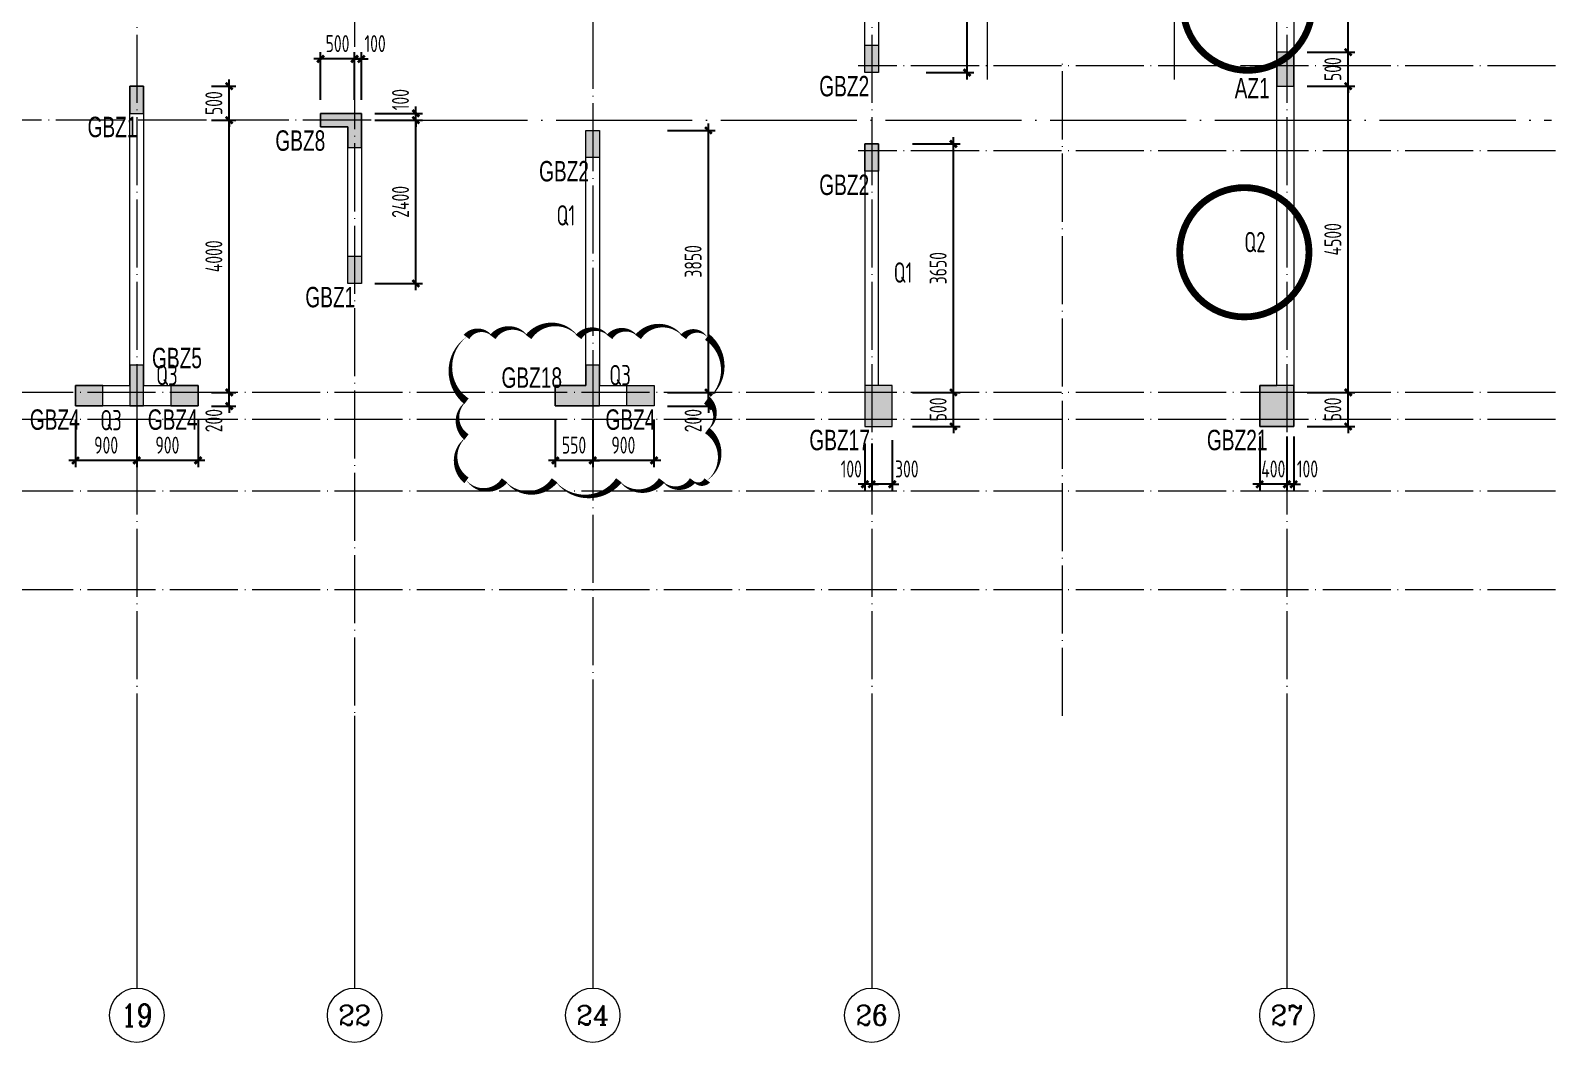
# Model space of a CAD drawing. Extents: x -129922 to 1190196, y -520662 to 139923.
# Drawn here: x 319234 to 341643, y -360324 to -345453 of the extents above; entities that cross this region are included whole.
import ezdxf
from ezdxf.enums import TextEntityAlignment as Align

# ---------------------------------------------------------------- set-up
doc = ezdxf.new("R2010")
doc.units = 0
doc.header["$LTSCALE"] = 1000
doc.header["$MEASUREMENT"] = 0
doc.linetypes.add('DOTE', pattern=[2.42, 2, -0.2, 0.02, -0.2])
for name, color, linetype, lineweight in [('A-标注-轴号', 3, 'Continuous', 15), ('A-标注-轴号文字', 7, 'Continuous', 15), ('A-轴线-塔楼', 1, 'DOTE', 9), ('A-轴线-隔墙', 41, 'DOTE', 9), ('S-基础-HATCH', 251, 'Continuous', 20), ('S-墙柱-COLU', 50, 'Continuous', 20), ('S-墙柱-DIM', 3, 'Continuous', 20), ('S-墙柱-WALL', 6, 'Continuous', 20), ('S-墙柱-编号', 4, 'Continuous', 20), ('S-板-文字', 7, 'Continuous', 20), ('S-轴网-轴线', 1, 'DOTE', 9), ('S-通用-TEXT', 7, 'Continuous', 20)]:
    doc.layers.add(name, color=color, linetype=linetype, lineweight=lineweight)
doc.layers.add('S-活动层-非打印1', color=170, linetype='Continuous', lineweight=20, plot=False)
doc.layers.add('Tc', color=60, linetype='Continuous', plot=False)
doc.styles.add('_TCH_AXIS', font='COMPLEX.shx', dxfattribs={"bigfont": 'hztxt.shx'})
doc.styles.add('BW_Dim', font='Bweng.shx', dxfattribs={"width": 0.7, "bigfont": 'hztxt.shx'})
doc.styles.add('COMPLEX', font='COMPLEX')
doc.styles.add('TSSD_Dimension', font='tssdeng.shx', dxfattribs={"width": 0.7, "bigfont": 'HZTXT.SHX'})
doc.styles.add('TSSD_Rein', font='tssdeng.shx', dxfattribs={"width": 0.7, "bigfont": 'hztxt.shx'})
doc.dimstyles.new('TSSD_100_100', dxfattribs={"dimtxt": 250, "dimasz": 100, "dimexe": 100, "dimexo": 200, "dimgap": 100, "dimtad": 1, "dimdec": 0, "dimzin": 0, "dimdsep": 46, "dimtxsty": 'TSSD_Dimension', "dimblk": 'ARCHTICK', "dimcen": 0, "dimdle": 100, "dimclrt": 7, "dimadec": 0, "dimazin": 0, "dimtfac": 1, "dimtdec": 0, "dimtix": 1, "dimtmove": 2, "dimatfit": 0, "dimfxl": 0, "dimtolj": 1, "dimtzin": 0, "dimarcsym": 0})
doc.dimstyles.new('TSSD_100_100$0', dxfattribs={"dimtxt": 250, "dimasz": 100, "dimexe": 100, "dimexo": 250, "dimgap": 100, "dimtad": 1, "dimdec": 0, "dimzin": 0, "dimdsep": 46, "dimtxsty": 'TSSD_Dimension', "dimblk": 'ARCHTICK', "dimcen": 0, "dimdle": 100, "dimclrd": 3, "dimclre": 3, "dimclrt": 7, "dimadec": 0, "dimazin": 0, "dimtfac": 1, "dimtdec": 0, "dimtix": 1, "dimtmove": 2, "dimatfit": 0, "dimldrblk": 'ARCHTICK', "dimfxl": 0, "dimtolj": 1, "dimtzin": 0, "dimarcsym": 0})

# ---------------------------------------------------------------- blocks, each defined once
blk = doc.blocks.new('_AXISO')
blk.add_circle((0, 0), 0.5)
at = {"layer": 'S-板-文字', "style": 'COMPLEX', "width": 1.041667}
blk.add_attdef('A', text='', height=0.56, dxfattribs=at).set_placement((-0.25, -0.28), (0.25, -0.28), align=Align.FIT)
blk = doc.blocks.new('ZHOUWANG3')
at = {"layer": 'A-标注-轴号'}
for p, q in [((118952, 226834), (118952, 222834)), ((122152, 226834), (122152, 222834)), ((125652, 226834), (125652, 222834)), ((129752, 226834), (129752, 222834)), ((135852, 226834), (135852, 222834))]:
    blk.add_line(p, q, dxfattribs=at)
at = {"layer": 'A-轴线-塔楼', "linetype": 'DOTE', "ltscale": 0.5}
for p, q in [((118952, 248942), (118952, 226834)), ((129752, 248942), (129752, 226834)), ((135852, 248942), (135852, 226834)), ((125652, 241886), (125652, 226834)), ((122152, 240086), (122152, 225988)), ((122394, 235586), (101608, 235586)), ((139798, 231586), (85362, 231586)), ((139798, 228686), (85362, 228686))]:
    blk.add_line(p, q, dxfattribs=at)
at = {"layer": 'A-轴线-隔墙', "ltscale": 0.5}
for p, q in [((131452, 236186), (131452, 248942)), ((134202, 236186), (134202, 248942)), ((132552, 226834), (132552, 236486)), ((139798, 236386), (129552, 236386)), ((139798, 235136), (129552, 235136)), ((139798, 231186), (85362, 231186)), ((139798, 230136), (85362, 230136))]:
    blk.add_line(p, q, dxfattribs=at)
at = {"layer": 'A-标注-轴号'}
ref = blk.add_blockref('_AXISO', (118952, 222434), dxfattribs=dict(at, xscale=800, yscale=800, zscale=800))
ref.add_attrib('A', '19', dxfattribs={"layer": 'A-标注-轴号文字', "height": 328.4, "style": '_TCH_AXIS'}).set_placement((118725, 222269), (119179, 222269), align=Align.FIT)
ref = blk.add_blockref('_AXISO', (122152, 222434), dxfattribs=dict(at, xscale=800, yscale=800, zscale=800))
ref.add_attrib('A', '22', dxfattribs={"layer": 'A-标注-轴号文字', "height": 294.3, "style": '_TCH_AXIS'}).set_placement((121914, 222286), (122390, 222286), align=Align.FIT)
ref = blk.add_blockref('_AXISO', (125652, 222434), dxfattribs=dict(at, xscale=800, yscale=800, zscale=800))
ref.add_attrib('A', '24', dxfattribs={"layer": 'A-标注-轴号文字', "height": 282.2, "style": '_TCH_AXIS'}).set_placement((125410, 222293), (125894, 222293), align=Align.FIT)
ref = blk.add_blockref('_AXISO', (129752, 222434), dxfattribs=dict(at, xscale=800, yscale=800, zscale=800))
ref.add_attrib('A', '26', dxfattribs={"layer": 'A-标注-轴号文字', "height": 294.3, "style": '_TCH_AXIS'}).set_placement((129514, 222286), (129990, 222286), align=Align.FIT)
ref = blk.add_blockref('_AXISO', (135852, 222434), dxfattribs=dict(at, xscale=800, yscale=800, zscale=800))
ref.add_attrib('A', '27', dxfattribs={"layer": 'A-标注-轴号文字', "height": 294.3, "style": '_TCH_AXIS'}).set_placement((135614, 222286), (136090, 222286), align=Align.FIT)
blk = doc.blocks.new('_ArchTick')
at = {"color": 0, "linetype": 'ByBlock', "const_width": 0.4}
blk.add_lwpolyline([(-0.5, -0.5), (0.5, 0.5)], dxfattribs=at)
blk = doc.blocks.new('*D1746')
at = {"layer": 'Defpoints', "color": 0, "transparency": 16777216}
for p in [(337796, -350771), (338596, -350771), (337796, -351271)]:
    blk.add_point(p, dxfattribs=at)
at = {"layer": 'S-墙柱-DIM', "color": 0, "lineweight": -2, "transparency": 16777216}
for p, q in [((338596, -350771), (338596, -350671)), ((337996, -350771), (338696, -350771)), ((338596, -351271), (338596, -350771)), ((337996, -351271), (338696, -351271)), ((338596, -351271), (338596, -351371))]:
    blk.add_line(p, q, dxfattribs=at)
at = {"layer": 'S-墙柱-DIM', "color": 0, "lineweight": -2, "transparency": 16777216, "xscale": 100, "yscale": 100, "zscale": 100}
for p, rotation in [((338596, -350771), 270), ((338596, -351271), 90)]:
    blk.add_blockref('_ArchTick', p, dxfattribs=dict(at, rotation=rotation))
at = {"layer": 'S-墙柱-DIM', "color": 7, "transparency": 16777216, "insert": (338371, -351021), "char_height": 250, "attachment_point": 5, "rotation": 90, "style": 'TSSD_Dimension'}
blk.add_mtext('\\A1;500', dxfattribs=at)
blk = doc.blocks.new('*D1747')
at = {"layer": 'Defpoints', "color": 0, "transparency": 16777216}
for p in [(337796, -343171), (338596, -343171), (337796, -345771)]:
    blk.add_point(p, dxfattribs=at)
at = {"layer": 'S-墙柱-DIM', "color": 0, "lineweight": -2, "transparency": 16777216}
for p, q in [((338596, -345871), (338596, -343071)), ((337996, -343171), (338696, -343171)), ((337996, -345771), (338696, -345771))]:
    blk.add_line(p, q, dxfattribs=at)
at = {"layer": 'S-墙柱-DIM', "color": 0, "lineweight": -2, "transparency": 16777216, "xscale": 100, "yscale": 100, "zscale": 100}
for p, rotation in [((338596, -343171), 90), ((338596, -345771), 270)]:
    blk.add_blockref('_ArchTick', p, dxfattribs=dict(at, rotation=rotation))
at = {"layer": 'S-墙柱-DIM', "color": 7, "transparency": 16777216, "insert": (338371, -344471), "char_height": 250, "attachment_point": 5, "rotation": 90, "style": 'TSSD_Dimension'}
blk.add_mtext('\\A1;2600', dxfattribs=at)
blk = doc.blocks.new('*D1751')
at = {"layer": 'Defpoints', "color": 0, "transparency": 16777216}
for p in [(337296, -351321), (337696, -351321), (337296, -352121)]:
    blk.add_point(p, dxfattribs=at)
at = {"layer": 'S-墙柱-DIM', "color": 0, "lineweight": -2, "transparency": 16777216}
for p, q in [((337296, -351421), (337296, -352221)), ((337696, -351421), (337696, -352221)), ((337296, -352121), (337196, -352121)), ((337696, -352121), (337296, -352121)), ((337696, -352121), (337796, -352121))]:
    blk.add_line(p, q, dxfattribs=at)
at = {"layer": 'S-墙柱-DIM', "color": 0, "lineweight": -2, "transparency": 16777216, "xscale": 100, "yscale": 100, "zscale": 100}
blk.add_blockref('_ArchTick', (337296, -352121), dxfattribs=at)
at = {"layer": 'S-墙柱-DIM', "color": 0, "lineweight": -2, "transparency": 16777216, "xscale": 100, "yscale": 100, "zscale": 100, "rotation": 180}
blk.add_blockref('_ArchTick', (337696, -352121), dxfattribs=at)
at = {"layer": 'S-墙柱-DIM', "color": 7, "transparency": 16777216, "insert": (337496, -351896), "char_height": 250, "attachment_point": 5, "style": 'TSSD_Dimension'}
blk.add_mtext('\\A1;400', dxfattribs=at)
blk = doc.blocks.new('*D1752')
at = {"layer": 'Defpoints', "color": 0, "transparency": 16777216}
for p in [(337696, -351321), (337796, -351321), (337696, -352121)]:
    blk.add_point(p, dxfattribs=at)
at = {"layer": 'S-墙柱-DIM', "color": 0, "lineweight": -2, "transparency": 16777216}
for p, q in [((337696, -351421), (337696, -352221)), ((337796, -351421), (337796, -352221)), ((337696, -352121), (337596, -352121)), ((337796, -352121), (337696, -352121)), ((337796, -352121), (337896, -352121))]:
    blk.add_line(p, q, dxfattribs=at)
at = {"layer": 'S-墙柱-DIM', "color": 0, "lineweight": -2, "transparency": 16777216, "xscale": 100, "yscale": 100, "zscale": 100}
blk.add_blockref('_ArchTick', (337696, -352121), dxfattribs=at)
at = {"layer": 'S-墙柱-DIM', "color": 0, "lineweight": -2, "transparency": 16777216, "xscale": 100, "yscale": 100, "zscale": 100, "rotation": 180}
blk.add_blockref('_ArchTick', (337796, -352121), dxfattribs=at)
at = {"layer": 'S-墙柱-DIM', "color": 7, "transparency": 16777216, "insert": (337998, -351896), "char_height": 250, "attachment_point": 5, "style": 'TSSD_Dimension'}
blk.add_mtext('\\A1;100', dxfattribs=at)
blk = doc.blocks.new('*D1753')
at = {"layer": 'Defpoints', "color": 0, "transparency": 16777216}
for p in [(331996, -350771), (332796, -350771), (331996, -351271)]:
    blk.add_point(p, dxfattribs=at)
at = {"layer": 'S-墙柱-DIM', "color": 0, "lineweight": -2, "transparency": 16777216}
for p, q in [((332796, -350771), (332796, -350671)), ((332196, -350771), (332896, -350771)), ((332796, -351271), (332796, -350771)), ((332196, -351271), (332896, -351271)), ((332796, -351271), (332796, -351371))]:
    blk.add_line(p, q, dxfattribs=at)
at = {"layer": 'S-墙柱-DIM', "color": 0, "lineweight": -2, "transparency": 16777216, "xscale": 100, "yscale": 100, "zscale": 100}
for p, rotation in [((332796, -350771), 270), ((332796, -351271), 90)]:
    blk.add_blockref('_ArchTick', p, dxfattribs=dict(at, rotation=rotation))
at = {"layer": 'S-墙柱-DIM', "color": 7, "transparency": 16777216, "insert": (332571, -351021), "char_height": 250, "attachment_point": 5, "rotation": 90, "style": 'TSSD_Dimension'}
blk.add_mtext('\\A1;500', dxfattribs=at)
blk = doc.blocks.new('*D1754')
at = {"layer": 'Defpoints', "color": 0, "transparency": 16777216}
for p in [(331996, -347121), (332796, -347121), (331996, -350771)]:
    blk.add_point(p, dxfattribs=at)
at = {"layer": 'S-墙柱-DIM', "color": 0, "lineweight": -2, "transparency": 16777216}
for p, q in [((332796, -350871), (332796, -347021)), ((332196, -347121), (332896, -347121)), ((332196, -350771), (332896, -350771))]:
    blk.add_line(p, q, dxfattribs=at)
at = {"layer": 'S-墙柱-DIM', "color": 0, "lineweight": -2, "transparency": 16777216, "xscale": 100, "yscale": 100, "zscale": 100}
for p, rotation in [((332796, -347121), 90), ((332796, -350771), 270)]:
    blk.add_blockref('_ArchTick', p, dxfattribs=dict(at, rotation=rotation))
at = {"layer": 'S-墙柱-DIM', "color": 7, "transparency": 16777216, "insert": (332571, -348946), "char_height": 250, "attachment_point": 5, "rotation": 90, "style": 'TSSD_Dimension'}
blk.add_mtext('\\A1;3650', dxfattribs=at)
blk = doc.blocks.new('*D1755')
at = {"layer": 'Defpoints', "color": 0, "transparency": 16777216}
for p in [(331596, -351321), (331896, -351271), (331596, -352121)]:
    blk.add_point(p, dxfattribs=at)
at = {"layer": 'S-墙柱-DIM', "color": 0, "lineweight": -2, "transparency": 16777216}
for p, q in [((331596, -351521), (331596, -352221)), ((331896, -351471), (331896, -352221)), ((331596, -352121), (331496, -352121)), ((331896, -352121), (331596, -352121)), ((331896, -352121), (331996, -352121))]:
    blk.add_line(p, q, dxfattribs=at)
at = {"layer": 'S-墙柱-DIM', "color": 0, "lineweight": -2, "transparency": 16777216, "xscale": 100, "yscale": 100, "zscale": 100}
blk.add_blockref('_ArchTick', (331596, -352121), dxfattribs=at)
at = {"layer": 'S-墙柱-DIM', "color": 0, "lineweight": -2, "transparency": 16777216, "xscale": 100, "yscale": 100, "zscale": 100, "rotation": 180}
blk.add_blockref('_ArchTick', (331896, -352121), dxfattribs=at)
at = {"layer": 'S-墙柱-DIM', "color": 7, "transparency": 16777216, "insert": (332111, -351896), "char_height": 250, "attachment_point": 5, "style": 'TSSD_Dimension'}
blk.add_mtext('\\A1;300', dxfattribs=at)
blk = doc.blocks.new('*D1756')
at = {"layer": 'Defpoints', "color": 0, "transparency": 16777216}
for p in [(331496, -351321), (331596, -351321), (331496, -352121)]:
    blk.add_point(p, dxfattribs=at)
at = {"layer": 'S-墙柱-DIM', "color": 0, "lineweight": -2, "transparency": 16777216}
for p, q in [((331496, -351521), (331496, -352221)), ((331596, -351521), (331596, -352221)), ((331496, -352121), (331396, -352121)), ((331596, -352121), (331496, -352121)), ((331596, -352121), (331696, -352121))]:
    blk.add_line(p, q, dxfattribs=at)
at = {"layer": 'S-墙柱-DIM', "color": 0, "lineweight": -2, "transparency": 16777216, "xscale": 100, "yscale": 100, "zscale": 100}
blk.add_blockref('_ArchTick', (331496, -352121), dxfattribs=at)
at = {"layer": 'S-墙柱-DIM', "color": 0, "lineweight": -2, "transparency": 16777216, "xscale": 100, "yscale": 100, "zscale": 100, "rotation": 180}
blk.add_blockref('_ArchTick', (331596, -352121), dxfattribs=at)
at = {"layer": 'S-墙柱-DIM', "color": 7, "transparency": 16777216, "insert": (331295, -351896), "char_height": 250, "attachment_point": 5, "style": 'TSSD_Dimension'}
blk.add_mtext('\\A1;100', dxfattribs=at)
blk = doc.blocks.new('*D1757')
at = {"layer": 'Defpoints', "color": 0, "transparency": 16777216}
for p in [(332196, -343171), (332996, -343171), (332196, -346071)]:
    blk.add_point(p, dxfattribs=at)
at = {"layer": 'S-墙柱-DIM', "color": 0, "lineweight": -2, "transparency": 16777216}
for p, q in [((332996, -346171), (332996, -343071)), ((332396, -343171), (333096, -343171)), ((332396, -346071), (333096, -346071))]:
    blk.add_line(p, q, dxfattribs=at)
at = {"layer": 'S-墙柱-DIM', "color": 0, "lineweight": -2, "transparency": 16777216, "xscale": 100, "yscale": 100, "zscale": 100}
for p, rotation in [((332996, -343171), 90), ((332996, -346071), 270)]:
    blk.add_blockref('_ArchTick', p, dxfattribs=dict(at, rotation=rotation))
at = {"layer": 'S-墙柱-DIM', "color": 7, "transparency": 16777216, "insert": (332771, -344621), "char_height": 250, "attachment_point": 5, "rotation": 90, "style": 'TSSD_Dimension'}
blk.add_mtext('\\A1;2900', dxfattribs=at)
blk = doc.blocks.new('*D1767')
at = {"layer": 'Defpoints', "color": 0, "transparency": 16777216}
for p in [(328396, -350771), (329196, -350771), (328396, -350971)]:
    blk.add_point(p, dxfattribs=at)
at = {"layer": 'S-墙柱-DIM', "color": 0, "lineweight": -2, "transparency": 16777216}
for p, q in [((329196, -350771), (329196, -350671)), ((328596, -350771), (329296, -350771)), ((329196, -350971), (329196, -350771)), ((328596, -350971), (329296, -350971)), ((329196, -350971), (329196, -351071))]:
    blk.add_line(p, q, dxfattribs=at)
at = {"layer": 'S-墙柱-DIM', "color": 0, "lineweight": -2, "transparency": 16777216, "xscale": 100, "yscale": 100, "zscale": 100}
for p, rotation in [((329196, -350771), 270), ((329196, -350971), 90)]:
    blk.add_blockref('_ArchTick', p, dxfattribs=dict(at, rotation=rotation))
at = {"layer": 'S-墙柱-DIM', "color": 7, "transparency": 16777216, "insert": (328971, -351186), "char_height": 250, "attachment_point": 5, "rotation": 90, "style": 'TSSD_Dimension'}
blk.add_mtext('\\A1;200', dxfattribs=at)
blk = doc.blocks.new('*D1768')
at = {"layer": 'Defpoints', "color": 0, "transparency": 16777216}
for p in [(328396, -346921), (329196, -346921), (328396, -350771)]:
    blk.add_point(p, dxfattribs=at)
at = {"layer": 'S-墙柱-DIM', "color": 0, "lineweight": -2, "transparency": 16777216}
for p, q in [((329196, -350871), (329196, -346821)), ((328596, -346921), (329296, -346921)), ((328596, -350771), (329296, -350771))]:
    blk.add_line(p, q, dxfattribs=at)
at = {"layer": 'S-墙柱-DIM', "color": 0, "lineweight": -2, "transparency": 16777216, "xscale": 100, "yscale": 100, "zscale": 100}
for p, rotation in [((329196, -346921), 90), ((329196, -350771), 270)]:
    blk.add_blockref('_ArchTick', p, dxfattribs=dict(at, rotation=rotation))
at = {"layer": 'S-墙柱-DIM', "color": 7, "transparency": 16777216, "insert": (328971, -348846), "char_height": 250, "attachment_point": 5, "rotation": 90, "style": 'TSSD_Dimension'}
blk.add_mtext('\\A1;3850', dxfattribs=at)
blk = doc.blocks.new('*D1769')
at = {"layer": 'Defpoints', "color": 0, "transparency": 16777216}
for p in [(327496, -350971), (328396, -350971), (327496, -351771)]:
    blk.add_point(p, dxfattribs=at)
at = {"layer": 'S-墙柱-DIM', "color": 0, "lineweight": -2, "transparency": 16777216}
for p, q in [((327496, -351171), (327496, -351871)), ((328396, -351171), (328396, -351871)), ((328496, -351771), (327396, -351771))]:
    blk.add_line(p, q, dxfattribs=at)
at = {"layer": 'S-墙柱-DIM', "color": 0, "lineweight": -2, "transparency": 16777216, "xscale": 100, "yscale": 100, "zscale": 100, "rotation": 180}
blk.add_blockref('_ArchTick', (327496, -351771), dxfattribs=at)
at = {"layer": 'S-墙柱-DIM', "color": 0, "lineweight": -2, "transparency": 16777216, "xscale": 100, "yscale": 100, "zscale": 100}
blk.add_blockref('_ArchTick', (328396, -351771), dxfattribs=at)
at = {"layer": 'S-墙柱-DIM', "color": 7, "transparency": 16777216, "insert": (327946, -351546), "char_height": 250, "attachment_point": 5, "style": 'TSSD_Dimension'}
blk.add_mtext('\\A1;900', dxfattribs=at)
blk = doc.blocks.new('*D1770')
at = {"layer": 'Defpoints', "color": 0, "transparency": 16777216}
for p in [(326946, -350971), (327496, -350971), (326946, -351771)]:
    blk.add_point(p, dxfattribs=at)
at = {"layer": 'S-墙柱-DIM', "color": 0, "lineweight": -2, "transparency": 16777216}
for p, q in [((326946, -351171), (326946, -351871)), ((327496, -351171), (327496, -351871)), ((326946, -351771), (326846, -351771)), ((327496, -351771), (326946, -351771)), ((327496, -351771), (327596, -351771))]:
    blk.add_line(p, q, dxfattribs=at)
at = {"layer": 'S-墙柱-DIM', "color": 0, "lineweight": -2, "transparency": 16777216, "xscale": 100, "yscale": 100, "zscale": 100}
blk.add_blockref('_ArchTick', (326946, -351771), dxfattribs=at)
at = {"layer": 'S-墙柱-DIM', "color": 0, "lineweight": -2, "transparency": 16777216, "xscale": 100, "yscale": 100, "zscale": 100, "rotation": 180}
blk.add_blockref('_ArchTick', (327496, -351771), dxfattribs=at)
at = {"layer": 'S-墙柱-DIM', "color": 7, "transparency": 16777216, "insert": (327221, -351546), "char_height": 250, "attachment_point": 5, "style": 'TSSD_Dimension'}
blk.add_mtext('\\A1;550', dxfattribs=at)
blk = doc.blocks.new('*D1779')
at = {"layer": 'Defpoints', "color": 0, "transparency": 16777216}
for p in [(324096, -346771), (324896, -346771), (324096, -349171)]:
    blk.add_point(p, dxfattribs=at)
at = {"layer": 'S-墙柱-DIM', "color": 0, "lineweight": -2, "transparency": 16777216}
for p, q in [((324296, -346771), (324996, -346771)), ((324896, -349271), (324896, -346671)), ((324296, -349171), (324996, -349171))]:
    blk.add_line(p, q, dxfattribs=at)
at = {"layer": 'S-墙柱-DIM', "color": 0, "lineweight": -2, "transparency": 16777216, "xscale": 100, "yscale": 100, "zscale": 100}
for p, rotation in [((324896, -346771), 90), ((324896, -349171), 270)]:
    blk.add_blockref('_ArchTick', p, dxfattribs=dict(at, rotation=rotation))
at = {"layer": 'S-墙柱-DIM', "color": 7, "transparency": 16777216, "insert": (324671, -347971), "char_height": 250, "attachment_point": 5, "rotation": 90, "style": 'TSSD_Dimension'}
blk.add_mtext('\\A1;2400', dxfattribs=at)
blk = doc.blocks.new('*D1780')
at = {"layer": 'Defpoints', "color": 0, "transparency": 16777216}
for p in [(324096, -346671), (324096, -346771), (324896, -346671)]:
    blk.add_point(p, dxfattribs=at)
at = {"layer": 'S-墙柱-DIM', "color": 0, "lineweight": -2, "transparency": 16777216}
for p, q in [((324896, -346671), (324896, -346571)), ((324296, -346671), (324996, -346671)), ((324296, -346771), (324996, -346771)), ((324896, -346771), (324896, -346671)), ((324896, -346771), (324896, -346871))]:
    blk.add_line(p, q, dxfattribs=at)
at = {"layer": 'S-墙柱-DIM', "color": 0, "lineweight": -2, "transparency": 16777216, "xscale": 100, "yscale": 100, "zscale": 100}
for p, rotation in [((324896, -346671), 270), ((324896, -346771), 90)]:
    blk.add_blockref('_ArchTick', p, dxfattribs=dict(at, rotation=rotation))
at = {"layer": 'S-墙柱-DIM', "color": 7, "transparency": 16777216, "insert": (324671, -346469), "char_height": 250, "attachment_point": 5, "rotation": 90, "style": 'TSSD_Dimension'}
blk.add_mtext('\\A1;100', dxfattribs=at)
blk = doc.blocks.new('*D1781')
at = {"layer": 'Defpoints', "color": 0, "transparency": 16777216}
for p in [(323996, -345871), (323996, -346671), (324096, -346671)]:
    blk.add_point(p, dxfattribs=at)
at = {"layer": 'S-墙柱-DIM', "color": 0, "lineweight": -2, "transparency": 16777216}
for p, q in [((323996, -345871), (323896, -345871)), ((323996, -346471), (323996, -345771)), ((324096, -345871), (323996, -345871)), ((324096, -346471), (324096, -345771)), ((324096, -345871), (324196, -345871))]:
    blk.add_line(p, q, dxfattribs=at)
at = {"layer": 'S-墙柱-DIM', "color": 0, "lineweight": -2, "transparency": 16777216, "xscale": 100, "yscale": 100, "zscale": 100}
blk.add_blockref('_ArchTick', (323996, -345871), dxfattribs=at)
at = {"layer": 'S-墙柱-DIM', "color": 0, "lineweight": -2, "transparency": 16777216, "xscale": 100, "yscale": 100, "zscale": 100, "rotation": 180}
blk.add_blockref('_ArchTick', (324096, -345871), dxfattribs=at)
at = {"layer": 'S-墙柱-DIM', "color": 7, "transparency": 16777216, "insert": (324298, -345646), "char_height": 250, "attachment_point": 5, "style": 'TSSD_Dimension'}
blk.add_mtext('\\A1;100', dxfattribs=at)
blk = doc.blocks.new('*D1782')
at = {"layer": 'Defpoints', "color": 0, "transparency": 16777216}
for p in [(323496, -345871), (323496, -346671), (323996, -346671)]:
    blk.add_point(p, dxfattribs=at)
at = {"layer": 'S-墙柱-DIM', "color": 0, "lineweight": -2, "transparency": 16777216}
for p, q in [((323496, -345871), (323396, -345871)), ((323496, -346471), (323496, -345771)), ((323996, -345871), (323496, -345871)), ((323996, -346471), (323996, -345771)), ((323996, -345871), (324096, -345871))]:
    blk.add_line(p, q, dxfattribs=at)
at = {"layer": 'S-墙柱-DIM', "color": 0, "lineweight": -2, "transparency": 16777216, "xscale": 100, "yscale": 100, "zscale": 100}
blk.add_blockref('_ArchTick', (323496, -345871), dxfattribs=at)
at = {"layer": 'S-墙柱-DIM', "color": 0, "lineweight": -2, "transparency": 16777216, "xscale": 100, "yscale": 100, "zscale": 100, "rotation": 180}
blk.add_blockref('_ArchTick', (323996, -345871), dxfattribs=at)
at = {"layer": 'S-墙柱-DIM', "color": 7, "transparency": 16777216, "insert": (323746, -345646), "char_height": 250, "attachment_point": 5, "style": 'TSSD_Dimension'}
blk.add_mtext('\\A1;500', dxfattribs=at)
blk = doc.blocks.new('*D1792')
at = {"layer": 'Defpoints', "color": 0, "transparency": 16777216}
for p in [(321696, -350771), (322154, -350771), (321696, -350971)]:
    blk.add_point(p, dxfattribs=at)
at = {"layer": 'S-墙柱-DIM', "color": 0, "lineweight": -2, "transparency": 16777216}
for p, q in [((322154, -350771), (322154, -350671)), ((321896, -350771), (322254, -350771)), ((322154, -350971), (322154, -350771)), ((321896, -350971), (322254, -350971)), ((322154, -350971), (322154, -351071))]:
    blk.add_line(p, q, dxfattribs=at)
at = {"layer": 'S-墙柱-DIM', "color": 0, "lineweight": -2, "transparency": 16777216, "xscale": 100, "yscale": 100, "zscale": 100}
for p, rotation in [((322154, -350771), 270), ((322154, -350971), 90)]:
    blk.add_blockref('_ArchTick', p, dxfattribs=dict(at, rotation=rotation))
at = {"layer": 'S-墙柱-DIM', "color": 7, "transparency": 16777216, "insert": (321929, -351186), "char_height": 250, "attachment_point": 5, "rotation": 90, "style": 'TSSD_Dimension'}
blk.add_mtext('\\A1;200', dxfattribs=at)
blk = doc.blocks.new('*D1793')
at = {"layer": 'Defpoints', "color": 0, "transparency": 16777216}
for p in [(321696, -346771), (322154, -346771), (321696, -350771)]:
    blk.add_point(p, dxfattribs=at)
at = {"layer": 'S-墙柱-DIM', "color": 0, "lineweight": -2, "transparency": 16777216}
for p, q in [((321896, -346771), (322254, -346771)), ((322154, -350871), (322154, -346671)), ((321896, -350771), (322254, -350771))]:
    blk.add_line(p, q, dxfattribs=at)
at = {"layer": 'S-墙柱-DIM', "color": 0, "lineweight": -2, "transparency": 16777216, "xscale": 100, "yscale": 100, "zscale": 100}
for p, rotation in [((322154, -346771), 90), ((322154, -350771), 270)]:
    blk.add_blockref('_ArchTick', p, dxfattribs=dict(at, rotation=rotation))
at = {"layer": 'S-墙柱-DIM', "color": 7, "transparency": 16777216, "insert": (321929, -348771), "char_height": 250, "attachment_point": 5, "rotation": 90, "style": 'TSSD_Dimension'}
blk.add_mtext('\\A1;4000', dxfattribs=at)
blk = doc.blocks.new('*D1794')
at = {"layer": 'Defpoints', "color": 0, "transparency": 16777216}
for p in [(321696, -346271), (322154, -346271), (321696, -346771)]:
    blk.add_point(p, dxfattribs=at)
at = {"layer": 'S-墙柱-DIM', "color": 0, "lineweight": -2, "transparency": 16777216}
for p, q in [((322154, -346271), (322154, -346171)), ((321896, -346271), (322254, -346271)), ((322154, -346771), (322154, -346271)), ((321896, -346771), (322254, -346771)), ((322154, -346771), (322154, -346871))]:
    blk.add_line(p, q, dxfattribs=at)
at = {"layer": 'S-墙柱-DIM', "color": 0, "lineweight": -2, "transparency": 16777216, "xscale": 100, "yscale": 100, "zscale": 100}
for p, rotation in [((322154, -346271), 270), ((322154, -346771), 90)]:
    blk.add_blockref('_ArchTick', p, dxfattribs=dict(at, rotation=rotation))
at = {"layer": 'S-墙柱-DIM', "color": 7, "transparency": 16777216, "insert": (321929, -346521), "char_height": 250, "attachment_point": 5, "rotation": 90, "style": 'TSSD_Dimension'}
blk.add_mtext('\\A1;500', dxfattribs=at)
blk = doc.blocks.new('*D1795')
at = {"layer": 'Defpoints', "color": 0, "transparency": 16777216}
for p in [(320796, -350971), (321696, -350971), (320796, -351771)]:
    blk.add_point(p, dxfattribs=at)
at = {"layer": 'S-墙柱-DIM', "color": 0, "lineweight": -2, "transparency": 16777216}
for p, q in [((320796, -351171), (320796, -351871)), ((321696, -351171), (321696, -351871)), ((321796, -351771), (320696, -351771))]:
    blk.add_line(p, q, dxfattribs=at)
at = {"layer": 'S-墙柱-DIM', "color": 0, "lineweight": -2, "transparency": 16777216, "xscale": 100, "yscale": 100, "zscale": 100, "rotation": 180}
blk.add_blockref('_ArchTick', (320796, -351771), dxfattribs=at)
at = {"layer": 'S-墙柱-DIM', "color": 0, "lineweight": -2, "transparency": 16777216, "xscale": 100, "yscale": 100, "zscale": 100}
blk.add_blockref('_ArchTick', (321696, -351771), dxfattribs=at)
at = {"layer": 'S-墙柱-DIM', "color": 7, "transparency": 16777216, "insert": (321246, -351546), "char_height": 250, "attachment_point": 5, "style": 'TSSD_Dimension'}
blk.add_mtext('\\A1;900', dxfattribs=at)
blk = doc.blocks.new('*D1796')
at = {"layer": 'Defpoints', "color": 0, "transparency": 16777216}
for p in [(319896, -350971), (320796, -350971), (319896, -351771)]:
    blk.add_point(p, dxfattribs=at)
at = {"layer": 'S-墙柱-DIM', "color": 0, "lineweight": -2, "transparency": 16777216}
for p, q in [((319896, -351171), (319896, -351871)), ((320796, -351171), (320796, -351871)), ((320896, -351771), (319796, -351771))]:
    blk.add_line(p, q, dxfattribs=at)
at = {"layer": 'S-墙柱-DIM', "color": 0, "lineweight": -2, "transparency": 16777216, "xscale": 100, "yscale": 100, "zscale": 100, "rotation": 180}
blk.add_blockref('_ArchTick', (319896, -351771), dxfattribs=at)
at = {"layer": 'S-墙柱-DIM', "color": 0, "lineweight": -2, "transparency": 16777216, "xscale": 100, "yscale": 100, "zscale": 100}
blk.add_blockref('_ArchTick', (320796, -351771), dxfattribs=at)
at = {"layer": 'S-墙柱-DIM', "color": 7, "transparency": 16777216, "insert": (320346, -351546), "char_height": 250, "attachment_point": 5, "style": 'TSSD_Dimension'}
blk.add_mtext('\\A1;900', dxfattribs=at)
blk = doc.blocks.new('*D1810')
at = {"layer": 'Defpoints', "color": 0, "transparency": 16777216}
for p in [(337796, -345771), (338596, -345771), (337796, -346271)]:
    blk.add_point(p, dxfattribs=at)
at = {"layer": 'S-墙柱-DIM', "color": 0, "lineweight": -2, "transparency": 16777216}
for p, q in [((338596, -345771), (338596, -345671)), ((337996, -345771), (338696, -345771)), ((338596, -346271), (338596, -345771)), ((337996, -346271), (338696, -346271)), ((338596, -346271), (338596, -346371))]:
    blk.add_line(p, q, dxfattribs=at)
at = {"layer": 'S-墙柱-DIM', "color": 0, "lineweight": -2, "transparency": 16777216, "xscale": 100, "yscale": 100, "zscale": 100}
for p, rotation in [((338596, -345771), 270), ((338596, -346271), 90)]:
    blk.add_blockref('_ArchTick', p, dxfattribs=dict(at, rotation=rotation))
at = {"layer": 'S-墙柱-DIM', "color": 7, "transparency": 16777216, "insert": (338371, -346021), "char_height": 250, "attachment_point": 5, "rotation": 90, "style": 'TSSD_Dimension'}
blk.add_mtext('\\A1;500', dxfattribs=at)
blk = doc.blocks.new('*D1812')
at = {"layer": 'Defpoints', "color": 0, "transparency": 16777216}
for p in [(337796, -346271), (338596, -346271), (337796, -350771)]:
    blk.add_point(p, dxfattribs=at)
at = {"layer": 'S-墙柱-DIM', "color": 0, "lineweight": -2, "transparency": 16777216}
for p, q in [((338596, -350871), (338596, -346171)), ((337996, -346271), (338696, -346271)), ((337996, -350771), (338696, -350771))]:
    blk.add_line(p, q, dxfattribs=at)
at = {"layer": 'S-墙柱-DIM', "color": 0, "lineweight": -2, "transparency": 16777216, "xscale": 100, "yscale": 100, "zscale": 100}
for p, rotation in [((338596, -346271), 90), ((338596, -350771), 270)]:
    blk.add_blockref('_ArchTick', p, dxfattribs=dict(at, rotation=rotation))
at = {"layer": 'S-墙柱-DIM', "color": 7, "transparency": 16777216, "insert": (338371, -348521), "char_height": 250, "attachment_point": 5, "rotation": 90, "style": 'TSSD_Dimension'}
blk.add_mtext('\\A1;4500', dxfattribs=at)

msp = doc.modelspace()

# ---------------------------------------------------------------- hatches: boundary and pattern name
at = {"layer": 'S-基础-HATCH'}
for points in [[(331696.4, -346070.7), (331496.4, -346070.7), (331496.4, -345670.7), (331696.4, -345670.7)], [(320896.4, -346270.7), (320696.4, -346270.7), (320696.4, -346670.7), (320896.4, -346670.7)], [(323896.4, -346870.7), (323896.4, -347170.7), (324096.4, -347170.7), (324096.4, -346670.7), (323496.4, -346670.7), (323496.4, -346870.7)], [(327396.4, -346920.7), (327596.4, -346920.7), (327596.4, -347320.7), (327396.4, -347320.7)], [(331496.4, -347520.7), (331496.4, -347120.7), (331696.4, -347120.7), (331696.4, -347520.7)], [(324096.4, -348770.7), (324096.4, -349170.7), (323896.4, -349170.7), (323896.4, -348770.7)], [(320696.4, -350970.7), (320896.4, -350970.7), (320896.4, -350370.7), (320696.4, -350370.7)], [(326946.4, -350670.7), (326946.4, -350970.7), (327596.4, -350970.7), (327596.4, -350370.7), (327396.4, -350370.7), (327396.4, -350670.7)], [(320296.4, -350670.7), (319896.4, -350670.7), (319896.4, -350970.7), (320296.4, -350970.7)], [(321296.4, -350970.7), (321696.4, -350970.7), (321696.4, -350670.7), (321296.4, -350670.7)], [(327996.4, -350670.7), (328396.4, -350670.7), (328396.4, -350970.7), (327996.4, -350970.7)], [(331496.4, -350670.7), (331496.4, -351270.7), (331896.4, -351270.7), (331896.4, -350670.7)], [(337296.4, -350670.7), (337296.4, -351270.7), (337796.4, -351270.7), (337796.4, -350670.7)]]:
    msp.add_hatch(color=256, dxfattribs=at).paths.add_polyline_path(points)
h = msp.add_hatch(color=256, dxfattribs=at)
h.dxf.hatch_style = 1
h.paths.add_polyline_path([(337546.4, -345770.7), (337796.4, -345770.7), (337796.4, -346270.7), (337546.4, -346270.7)])

# ---------------------------------------------------------------- linework, layer by layer
at = {"layer": 'S-墙柱-COLU'}
for points in [[(331696.4, -346070.7), (331496.4, -346070.7), (331496.4, -345670.7), (331696.4, -345670.7)], [(337796.4, -345770.7), (337546.4, -345770.7), (337546.4, -346270.7), (337796.4, -346270.7)], [(320896.4, -346270.7), (320696.4, -346270.7), (320696.4, -346670.7), (320896.4, -346670.7)], [(323896.4, -346870.7), (323896.4, -347170.7), (324096.4, -347170.7), (324096.4, -346670.7), (323496.4, -346670.7), (323496.4, -346870.7)], [(327396.4, -346920.7), (327596.4, -346920.7), (327596.4, -347320.7), (327396.4, -347320.7)], [(331496.4, -347520.7), (331496.4, -347120.7), (331696.4, -347120.7), (331696.4, -347520.7)], [(324096.4, -348770.7), (324096.4, -349170.7), (323896.4, -349170.7), (323896.4, -348770.7)], [(320696.4, -350970.7), (320896.4, -350970.7), (320896.4, -350370.7), (320696.4, -350370.7)], [(326946.4, -350670.7), (326946.4, -350970.7), (327596.4, -350970.7), (327596.4, -350370.7), (327396.4, -350370.7), (327396.4, -350670.7)], [(320296.4, -350670.7), (319896.4, -350670.7), (319896.4, -350970.7), (320296.4, -350970.7)], [(321296.4, -350970.7), (321696.4, -350970.7), (321696.4, -350670.7), (321296.4, -350670.7)], [(327996.4, -350670.7), (328396.4, -350670.7), (328396.4, -350970.7), (327996.4, -350970.7)], [(331496.4, -350670.7), (331496.4, -351270.7), (331896.4, -351270.7), (331896.4, -350670.7)], [(337296.4, -350670.7), (337296.4, -351270.7), (337796.4, -351270.7), (337796.4, -350670.7)]]:
    msp.add_lwpolyline(points, close=True, dxfattribs=at)
at = {"layer": 'S-墙柱-WALL'}
for points in [[(332196.4, -343270.7), (331696.4, -343270.7), (331696.4, -346070.7), (331496.4, -346070.7), (331496.4, -343020.7), (332196.4, -343020.7)], [(337296.4, -350670.7), (337546.4, -350670.7), (337546.4, -343270.7), (336706.4, -343270.7), (336706.4, -343020.7), (337796.4, -343020.7), (337796.4, -351270.7), (337296.4, -351270.7)], [(319896.4, -350970.7), (319896.4, -350670.7), (320696.4, -350670.7), (320696.4, -346270.7), (320896.4, -346270.7), (320896.4, -350670.7), (321696.4, -350670.7), (321696.4, -350970.7)], [(323896.4, -346870.7), (323496.4, -346870.7), (323496.4, -346670.7), (324096.4, -346670.7), (324096.4, -349170.7), (323896.4, -349170.7)], [(326946.4, -350970.7), (326946.4, -350670.7), (327396.4, -350670.7), (327396.4, -346920.7), (327596.4, -346920.7), (327596.4, -350670.7), (328396.4, -350670.7), (328396.4, -350970.7)], [(331896.4, -350670.7), (331696.4, -350670.7), (331696.4, -347120.7), (331496.4, -347120.7), (331496.4, -351270.7), (331896.4, -351270.7)]]:
    msp.add_lwpolyline(points, close=True, dxfattribs=at)
at = {"layer": 'S-活动层-非打印1'}
msp.add_lwpolyline([(325640.8, -349956.7, 0, 105, 0.5), (325640.8, -350901.7, 0, 105, 0.5), (325640.8, -351426.7, 0, 105, 0.5), (325640.8, -352063.3, 0, 105, 0.5), (326200.8, -352063.3, 0, 105, 0.5), (326935.8, -352063.3, 0, 105, 0.5), (327880.8, -352063.3, 0, 105, 0.5), (328510.8, -352063.3, 0, 105, 0.5), (328965.8, -352063.3, 0, 105, 0.5), (329177.1, -352063.3, 0, 105, 0.5), (329177.1, -351328.3, 0, 105, 0.5), (329177.1, -350873.3, 0, 105, 0.5), (329177.1, -349956.7, 0, 105, 0.5), (328827.1, -349956.7, 0, 105, 0.5), (328162.1, -349956.7, 0, 105, 0.5), (327742.1, -349956.7, 0, 105, 0.5), (327287.1, -349956.7, 0, 105, 0.5), (326552.1, -349956.7, 0, 105, 0.5), (326027.1, -349956.7, 0, 105, 0.5)], format="xyseb", close=True, dxfattribs=at)
at = {"layer": 'S-轴网-轴线'}
msp.add_lwpolyline([(324538.2, -346770.7), (341583, -346770.7)], dxfattribs=at)
at = {"layer": 'Tc', "const_width": 100}
for points in [[(336169.1, -345088.7, 1), (338069.1, -345088.7, 1)], [(336120.6, -348711.7, 1), (338020.6, -348711.7, 1)]]:
    msp.add_lwpolyline(points, format="xyb", close=True, dxfattribs=at)

# ---------------------------------------------------------------- block references
msp.add_blockref('ZHOUWANG3', (201844.5, -582357.1))

# ---------------------------------------------------------------- texts
at = {"layer": 'S-墙柱-编号', "style": 'TSSD_Rein', "width": 0.7}
for s, p in [('Q1', (326964.2, -348319.4)), ('Q2', (337070.6, -348711.7)), ('Q1', (331918.4, -349159.6)), ('Q3', (321081.2, -350665.8)), ('Q3', (327739.8, -350667.2)), ('Q3', (320260, -351329.2))]:
    msp.add_text(s, height=300, dxfattribs=at).set_placement(p)
at = {"layer": 'S-通用-TEXT', "style": 'BW_Dim', "width": 0.7}
for s, p in [('GBZ2', (330824.5, -346120.7)), ('AZ1', (336928.6, -346149.9)), ('GBZ1', (320073, -346720.7)), ('GBZ8', (322832.6, -346920.7)), ('GBZ2', (326707.6, -347370.7)), ('GBZ2', (330824.5, -347570.7)), ('GBZ1', (323273, -349220.7)), ('GBZ5', (321020, -350115.8)), ('GBZ18', (326155.3, -350403.5)), ('GBZ4', (319224.5, -351020.7)), ('GBZ4', (320957.7, -351020.7)), ('GBZ4', (327683.3, -351020.7)), ('GBZ17', (330679.1, -351320.7)), ('GBZ21', (336521, -351320.7))]:
    msp.add_text(s, height=300, dxfattribs=at).set_placement(p, align=Align.TOP_LEFT)

# ---------------------------------------------------------------- dimensions: what is measured, and where the dimension line sits
at = {"layer": 'S-墙柱-DIM'}
for base, p1, p2, angle, picture, middle in [((332996.4, -343170.7), (332196.4, -346070.7), (332196.4, -343170.7), 90, '*D1757', (332771.4, -344620.7)), ((338596.4, -343170.7), (337796.4, -345770.7), (337796.4, -343170.7), 90, '*D1747', (338371.4, -344470.7)), ((323496.4, -345870.7), (323996.4, -346670.7), (323496.4, -346670.7), 180, '*D1782', (323746.4, -345645.7)), ((338596.4, -345770.7), (337796.4, -346270.7), (337796.4, -345770.7), 90, '*D1810', (338371.4, -346020.7)), ((322153.8, -346270.7), (321696.4, -346770.7), (321696.4, -346270.7), 90, '*D1794', (321928.8, -346520.7)), ((338596.4, -346270.7), (337796.4, -350770.7), (337796.4, -346270.7), 90, '*D1812', (338371.4, -348520.7)), ((322153.8, -346770.7), (321696.4, -350770.7), (321696.4, -346770.7), 90, '*D1793', (321928.8, -348770.7)), ((324896.4, -346770.7), (324096.4, -349170.7), (324096.4, -346770.7), 90, '*D1779', (324671.4, -347970.7)), ((329196.4, -346920.7), (328396.4, -350770.7), (328396.4, -346920.7), 90, '*D1768', (328971.4, -348845.7)), ((332796.4, -347120.7), (331996.4, -350770.7), (331996.4, -347120.7), 90, '*D1754', (332571.4, -348945.7)), ((332796.4, -350770.7), (331996.4, -351270.7), (331996.4, -350770.7), 90, '*D1753', (332571.4, -351020.7)), ((338596.4, -350770.7), (337796.4, -351270.7), (337796.4, -350770.7), 90, '*D1746', (338371.4, -351020.7)), ((319896.4, -351770.7), (320796.4, -350970.7), (319896.4, -350970.7), 180, '*D1796', (320346.4, -351545.7)), ((320796.4, -351770.7), (321696.4, -350970.7), (320796.4, -350970.7), 180, '*D1795', (321246.4, -351545.7)), ((326946.4, -351770.7), (327496.4, -350970.7), (326946.4, -350970.7), 180, '*D1770', (327221.4, -351545.7)), ((327496.4, -351770.7), (328396.4, -350970.7), (327496.4, -350970.7), 180, '*D1769', (327946.4, -351545.7))]:
    dim = msp.add_linear_dim(base=base, p1=p1, p2=p2, angle=angle, dimstyle='TSSD_100_100', dxfattribs=at)
    dim.commit()
    dim.dimension.update_dxf_attribs({"geometry": picture, "text_midpoint": middle})
for base, p1, p2, angle, picture, middle in [((323996.4, -345870.7), (324096.4, -346670.7), (323996.4, -346670.7), 180, '*D1781', (324298, -345645.7)), ((324896.4, -346670.7), (324096.4, -346770.7), (324096.4, -346670.7), 90, '*D1780', (324671.4, -346469.1)), ((322153.8, -350770.7), (321696.4, -350970.7), (321696.4, -350770.7), 90, '*D1792', (321928.8, -351185.8)), ((329196.4, -350770.7), (328396.4, -350970.7), (328396.4, -350770.7), 90, '*D1767', (328971.4, -351185.8)), ((331496.4, -352120.7), (331596.4, -351320.7), (331496.4, -351320.7), 180, '*D1756', (331294.8, -351895.7)), ((331596.4, -352120.7), (331896.4, -351270.7), (331596.4, -351320.7), 180, '*D1755', (332111.5, -351895.7))]:
    dim = msp.add_linear_dim(base=base, p1=p1, p2=p2, angle=angle, dimstyle='TSSD_100_100', dxfattribs=at)
    dim.commit()
    dim.dimension.update_dxf_attribs({"geometry": picture, "text_midpoint": middle, "dimtype": 128})
dim = msp.add_aligned_dim(p1=(337696.4, -351320.7), p2=(337296.4, -351320.7), distance=800, dimstyle='TSSD_100_100$0', override={"dimexo": 100, "dimclrd": 0, "dimclre": 0, "dimatfit": 0, "dimfxl": 1, "dimlwd": 65534}, dxfattribs=at)
dim.commit()
dim.dimension.update_dxf_attribs({"geometry": '*D1751', "text_midpoint": (337496.4, -351895.7)})
dim = msp.add_linear_dim(base=(337696.4, -352120.7), p1=(337796.4, -351320.7), p2=(337696.4, -351320.7), angle=180, dimstyle='TSSD_100_100$0', override={"dimexo": 100, "dimclrd": 0, "dimclre": 0, "dimatfit": 0, "dimfxl": 1, "dimlwd": 65534}, dxfattribs=at)
dim.commit()
dim.dimension.update_dxf_attribs({"geometry": '*D1752', "text_midpoint": (337998, -351895.7), "dimtype": 129})

doc.saveas('drawing.dxf')
